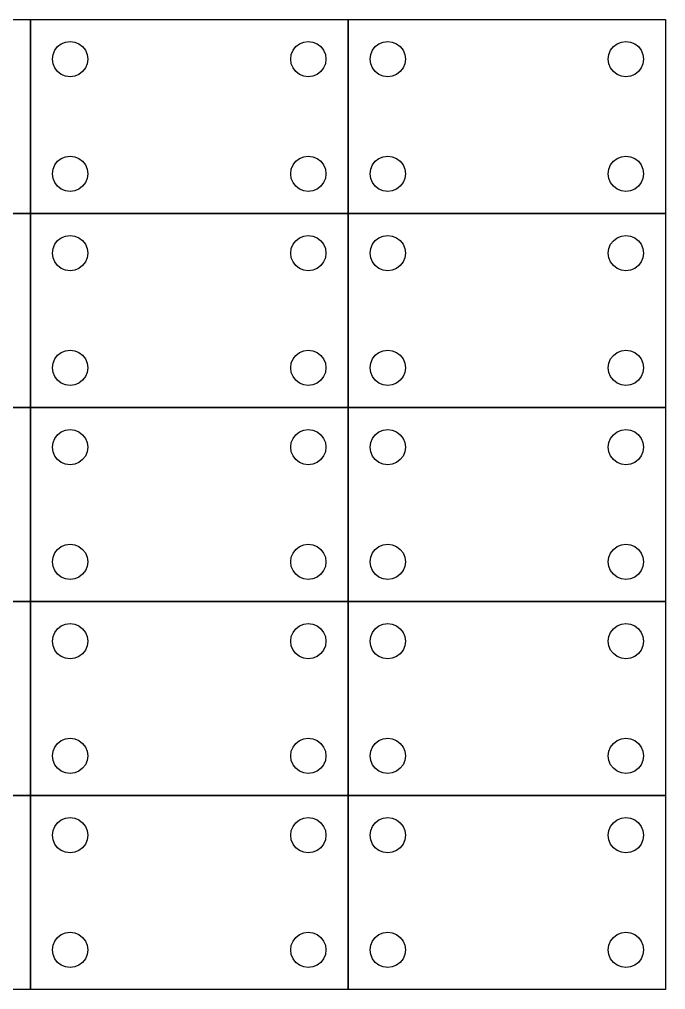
# Model space of a CAD drawing. Extents: x -3 to 554, y -5 to 449.
# Drawn here: x 277.5 to 554.4, y 33.4 to 449.1 of the extents above; entities that cross this region are included whole.
import ezdxf

# ---------------------------------------------------------------- set-up
doc = ezdxf.new("R2010")
doc.units = 0

msp = doc.modelspace()

# ---------------------------------------------------------------- linework, layer by layer
for p, q in [((146.179, 449.1136), (282.242, 449.1136)), ((282.242, 449.1136), (282.242, 365.964)), ((282.242, 365.964), (282.242, 449.1136)), ((282.242, 449.1136), (418.305, 449.1136)), ((418.305, 449.1136), (418.305, 365.964)), ((418.305, 365.964), (418.305, 449.1136)), ((418.305, 449.1136), (554.368, 449.1136)), ((554.368, 449.1136), (554.368, 365.964)), ((292.700517, 435.891724), (293.889823, 437.44849)), ((293.889823, 437.44849), (295.467871, 438.663583)), ((295.467871, 438.663583), (297.308373, 439.424663)), ((297.308373, 439.424663), (299.25095, 439.678356)), ((299.25095, 439.678356), (301.193527, 439.424663)), ((301.193527, 439.424663), (303.034029, 438.663583)), ((303.034029, 438.663583), (304.612077, 437.44849)), ((304.612077, 437.44849), (305.801383, 435.891724)), ((394.751621, 435.886525), (395.941202, 437.44058)), ((395.941202, 437.44058), (397.518425, 438.653329)), ((397.518425, 438.653329), (399.357308, 439.41287)), ((399.357308, 439.41287), (401.29795, 439.66605)), ((401.29795, 439.66605), (403.238592, 439.41287)), ((403.238592, 439.41287), (405.077475, 438.653329)), ((405.077475, 438.653329), (406.654698, 437.44058)), ((406.654698, 437.44058), (407.844279, 435.886525)), ((428.763517, 435.891724), (429.952823, 437.44849)), ((429.952823, 437.44849), (431.530871, 438.663583)), ((431.530871, 438.663583), (433.371373, 439.424663)), ((433.371373, 439.424663), (435.31395, 439.678356)), ((435.31395, 439.678356), (437.256527, 439.424663)), ((437.256527, 439.424663), (439.097029, 438.663583)), ((439.097029, 438.663583), (440.675077, 437.44849)), ((440.675077, 437.44849), (441.864383, 435.891724)), ((530.814621, 435.886525), (532.004202, 437.44058)), ((532.004202, 437.44058), (533.581425, 438.653329)), ((533.581425, 438.653329), (535.420308, 439.41287)), ((535.420308, 439.41287), (537.36095, 439.66605)), ((537.36095, 439.66605), (539.301592, 439.41287)), ((539.301592, 439.41287), (541.140475, 438.653329)), ((541.140475, 438.653329), (542.717698, 437.44058)), ((542.717698, 437.44058), (543.907279, 435.886525)), ((291.6919, 432.107), (291.950896, 434.081743)), ((291.950896, 434.081743), (292.700517, 435.891724)), ((305.801383, 435.891724), (306.551004, 434.081743)), ((306.551004, 434.081743), (306.81, 432.107)), ((393.7389, 432.107), (394.00056, 434.07929)), ((394.00056, 434.07929), (394.751621, 435.886525)), ((407.844279, 435.886525), (408.59534, 434.07929)), ((408.59534, 434.07929), (408.857, 432.107)), ((427.7549, 432.107), (428.013896, 434.081743)), ((428.013896, 434.081743), (428.763517, 435.891724)), ((441.864383, 435.891724), (442.614004, 434.081743)), ((442.614004, 434.081743), (442.873, 432.107)), ((529.8019, 432.107), (530.06356, 434.07929)), ((530.06356, 434.07929), (530.814621, 435.886525)), ((543.907279, 435.886525), (544.65834, 434.07929)), ((544.65834, 434.07929), (544.92, 432.107)), ((291.950896, 430.132257), (291.6919, 432.107)), ((292.700517, 428.322276), (291.950896, 430.132257)), ((293.889823, 426.76551), (292.700517, 428.322276)), ((305.801383, 428.322276), (304.612077, 426.76551)), ((306.551004, 430.132257), (305.801383, 428.322276)), ((306.81, 432.107), (306.551004, 430.132257)), ((306.81, 432.107), (306.81, 432.107)), ((394.00056, 430.13471), (393.7389, 432.107)), ((394.751621, 428.327475), (394.00056, 430.13471)), ((395.941202, 426.77342), (394.751621, 428.327475)), ((407.844279, 428.327475), (406.654698, 426.77342)), ((408.59534, 430.13471), (407.844279, 428.327475)), ((408.857, 432.107), (408.59534, 430.13471)), ((408.857, 432.107), (408.857, 432.107)), ((428.013896, 430.132257), (427.7549, 432.107)), ((428.763517, 428.322276), (428.013896, 430.132257)), ((429.952823, 426.76551), (428.763517, 428.322276)), ((441.864383, 428.322276), (440.675077, 426.76551)), ((442.614004, 430.132257), (441.864383, 428.322276)), ((442.873, 432.107), (442.614004, 430.132257)), ((442.873, 432.107), (442.873, 432.107)), ((530.06356, 430.13471), (529.8019, 432.107)), ((530.814621, 428.327475), (530.06356, 430.13471)), ((532.004202, 426.77342), (530.814621, 428.327475)), ((543.907279, 428.327475), (542.717698, 426.77342)), ((544.65834, 430.13471), (543.907279, 428.327475)), ((544.92, 432.107), (544.65834, 430.13471)), ((544.92, 432.107), (544.92, 432.107)), ((295.467871, 425.550417), (293.889823, 426.76551)), ((297.308373, 424.789337), (295.467871, 425.550417)), ((299.25095, 424.535644), (297.308373, 424.789337)), ((301.193527, 424.789337), (299.25095, 424.535644)), ((303.034029, 425.550417), (301.193527, 424.789337)), ((304.612077, 426.76551), (303.034029, 425.550417)), ((397.518425, 425.560671), (395.941202, 426.77342)), ((399.357308, 424.80113), (397.518425, 425.560671)), ((401.29795, 424.54795), (399.357308, 424.80113)), ((403.238592, 424.80113), (401.29795, 424.54795)), ((405.077475, 425.560671), (403.238592, 424.80113)), ((406.654698, 426.77342), (405.077475, 425.560671)), ((431.530871, 425.550417), (429.952823, 426.76551)), ((433.371373, 424.789337), (431.530871, 425.550417)), ((435.31395, 424.535644), (433.371373, 424.789337)), ((437.256527, 424.789337), (435.31395, 424.535644)), ((439.097029, 425.550417), (437.256527, 424.789337)), ((440.675077, 426.76551), (439.097029, 425.550417)), ((533.581425, 425.560671), (532.004202, 426.77342)), ((535.420308, 424.80113), (533.581425, 425.560671)), ((537.36095, 424.54795), (535.420308, 424.80113)), ((539.301592, 424.80113), (537.36095, 424.54795)), ((541.140475, 425.560671), (539.301592, 424.80113)), ((542.717698, 426.77342), (541.140475, 425.560671)), ((291.950896, 384.947743), (292.700517, 386.757724)), ((292.700517, 386.757724), (293.889823, 388.31449)), ((293.889823, 388.31449), (295.467871, 389.529583)), ((295.467871, 389.529583), (297.308373, 390.290663)), ((297.308373, 390.290663), (299.25095, 390.544356)), ((299.25095, 390.544356), (301.193527, 390.290663)), ((301.193527, 390.290663), (303.034029, 389.529583)), ((303.034029, 389.529583), (304.612077, 388.31449)), ((304.612077, 388.31449), (305.801383, 386.757724)), ((305.801383, 386.757724), (306.551004, 384.947743)), ((394.00056, 384.94529), (394.751621, 386.752525)), ((394.751621, 386.752525), (395.941202, 388.30658)), ((395.941202, 388.30658), (397.518425, 389.519329)), ((397.518425, 389.519329), (399.357308, 390.27887)), ((399.357308, 390.27887), (401.29795, 390.53205)), ((401.29795, 390.53205), (403.238592, 390.27887)), ((403.238592, 390.27887), (405.077475, 389.519329)), ((405.077475, 389.519329), (406.654698, 388.30658)), ((406.654698, 388.30658), (407.844279, 386.752525)), ((407.844279, 386.752525), (408.59534, 384.94529)), ((428.013896, 384.947743), (428.763517, 386.757724)), ((428.763517, 386.757724), (429.952823, 388.31449)), ((429.952823, 388.31449), (431.530871, 389.529583)), ((431.530871, 389.529583), (433.371373, 390.290663)), ((433.371373, 390.290663), (435.31395, 390.544356)), ((435.31395, 390.544356), (437.256527, 390.290663)), ((437.256527, 390.290663), (439.097029, 389.529583)), ((439.097029, 389.529583), (440.675077, 388.31449)), ((440.675077, 388.31449), (441.864383, 386.757724)), ((441.864383, 386.757724), (442.614004, 384.947743)), ((530.06356, 384.94529), (530.814621, 386.752525)), ((530.814621, 386.752525), (532.004202, 388.30658)), ((532.004202, 388.30658), (533.581425, 389.519329)), ((533.581425, 389.519329), (535.420308, 390.27887)), ((535.420308, 390.27887), (537.36095, 390.53205)), ((537.36095, 390.53205), (539.301592, 390.27887)), ((539.301592, 390.27887), (541.140475, 389.519329)), ((541.140475, 389.519329), (542.717698, 388.30658)), ((542.717698, 388.30658), (543.907279, 386.752525)), ((543.907279, 386.752525), (544.65834, 384.94529)), ((291.6919, 382.973), (291.950896, 384.947743)), ((291.950896, 380.998257), (291.6919, 382.973)), ((306.551004, 384.947743), (306.81, 382.973)), ((306.81, 382.973), (306.551004, 380.998257)), ((306.81, 382.973), (306.81, 382.973)), ((393.7389, 382.973), (394.00056, 384.94529)), ((394.00056, 381.00071), (393.7389, 382.973)), ((408.59534, 384.94529), (408.857, 382.973)), ((408.857, 382.973), (408.59534, 381.00071)), ((408.857, 382.973), (408.857, 382.973)), ((427.7549, 382.973), (428.013896, 384.947743)), ((428.013896, 380.998257), (427.7549, 382.973)), ((442.614004, 384.947743), (442.873, 382.973)), ((442.873, 382.973), (442.614004, 380.998257)), ((442.873, 382.973), (442.873, 382.973)), ((529.8019, 382.973), (530.06356, 384.94529)), ((530.06356, 381.00071), (529.8019, 382.973)), ((544.65834, 384.94529), (544.92, 382.973)), ((544.92, 382.973), (544.65834, 381.00071)), ((544.92, 382.973), (544.92, 382.973)), ((292.700517, 379.188276), (291.950896, 380.998257)), ((293.889823, 377.63151), (292.700517, 379.188276)), ((305.801383, 379.188276), (304.612077, 377.63151)), ((306.551004, 380.998257), (305.801383, 379.188276)), ((394.751621, 379.193475), (394.00056, 381.00071)), ((395.941202, 377.63942), (394.751621, 379.193475)), ((407.844279, 379.193475), (406.654698, 377.63942)), ((408.59534, 381.00071), (407.844279, 379.193475)), ((428.763517, 379.188276), (428.013896, 380.998257)), ((429.952823, 377.63151), (428.763517, 379.188276)), ((441.864383, 379.188276), (440.675077, 377.63151)), ((442.614004, 380.998257), (441.864383, 379.188276)), ((530.814621, 379.193475), (530.06356, 381.00071)), ((532.004202, 377.63942), (530.814621, 379.193475)), ((543.907279, 379.193475), (542.717698, 377.63942)), ((544.65834, 381.00071), (543.907279, 379.193475)), ((295.467871, 376.416417), (293.889823, 377.63151)), ((297.308373, 375.655337), (295.467871, 376.416417)), ((299.25095, 375.401644), (297.308373, 375.655337)), ((301.193527, 375.655337), (299.25095, 375.401644)), ((303.034029, 376.416417), (301.193527, 375.655337)), ((304.612077, 377.63151), (303.034029, 376.416417)), ((397.518425, 376.426671), (395.941202, 377.63942)), ((399.357308, 375.66713), (397.518425, 376.426671)), ((401.29795, 375.41395), (399.357308, 375.66713)), ((403.238592, 375.66713), (401.29795, 375.41395)), ((405.077475, 376.426671), (403.238592, 375.66713)), ((406.654698, 377.63942), (405.077475, 376.426671)), ((431.530871, 376.416417), (429.952823, 377.63151)), ((433.371373, 375.655337), (431.530871, 376.416417)), ((435.31395, 375.401644), (433.371373, 375.655337)), ((437.256527, 375.655337), (435.31395, 375.401644)), ((439.097029, 376.416417), (437.256527, 375.655337)), ((440.675077, 377.63151), (439.097029, 376.416417)), ((533.581425, 376.426671), (532.004202, 377.63942)), ((535.420308, 375.66713), (533.581425, 376.426671)), ((537.36095, 375.41395), (535.420308, 375.66713)), ((539.301592, 375.66713), (537.36095, 375.41395)), ((541.140475, 376.426671), (539.301592, 375.66713)), ((542.717698, 377.63942), (541.140475, 376.426671)), ((146.179, 365.9646), (282.242, 365.9646)), ((282.242, 365.964), (146.179, 365.964)), ((282.242, 365.9646), (282.242, 282.815)), ((282.242, 282.815), (282.242, 365.9646)), ((282.242, 365.9646), (418.305, 365.9646)), ((418.305, 365.964), (282.242, 365.964)), ((418.305, 365.9646), (418.305, 282.815)), ((418.305, 282.815), (418.305, 365.9646)), ((418.305, 365.9646), (554.368, 365.9646)), ((554.368, 365.964), (418.305, 365.964)), ((554.368, 365.9646), (554.368, 282.815)), ((292.700517, 352.741724), (293.889823, 354.29849)), ((293.889823, 354.29849), (295.467871, 355.513583)), ((295.467871, 355.513583), (297.308373, 356.274663)), ((297.308373, 356.274663), (299.25095, 356.528356)), ((299.25095, 356.528356), (301.193527, 356.274663)), ((301.193527, 356.274663), (303.034029, 355.513583)), ((303.034029, 355.513583), (304.612077, 354.29849)), ((304.612077, 354.29849), (305.801383, 352.741724)), ((394.751621, 352.736525), (395.941202, 354.29058)), ((395.941202, 354.29058), (397.518425, 355.503329)), ((397.518425, 355.503329), (399.357308, 356.26287)), ((399.357308, 356.26287), (401.29795, 356.51605)), ((401.29795, 356.51605), (403.238592, 356.26287)), ((403.238592, 356.26287), (405.077475, 355.503329)), ((405.077475, 355.503329), (406.654698, 354.29058)), ((406.654698, 354.29058), (407.844279, 352.736525)), ((428.763517, 352.741724), (429.952823, 354.29849)), ((429.952823, 354.29849), (431.530871, 355.513583)), ((431.530871, 355.513583), (433.371373, 356.274663)), ((433.371373, 356.274663), (435.31395, 356.528356)), ((435.31395, 356.528356), (437.256527, 356.274663)), ((437.256527, 356.274663), (439.097029, 355.513583)), ((439.097029, 355.513583), (440.675077, 354.29849)), ((440.675077, 354.29849), (441.864383, 352.741724)), ((530.814621, 352.736525), (532.004202, 354.29058)), ((532.004202, 354.29058), (533.581425, 355.503329)), ((533.581425, 355.503329), (535.420308, 356.26287)), ((535.420308, 356.26287), (537.36095, 356.51605)), ((537.36095, 356.51605), (539.301592, 356.26287)), ((539.301592, 356.26287), (541.140475, 355.503329)), ((541.140475, 355.503329), (542.717698, 354.29058)), ((542.717698, 354.29058), (543.907279, 352.736525)), ((291.6919, 348.957), (291.950896, 350.931743)), ((291.950896, 350.931743), (292.700517, 352.741724)), ((305.801383, 352.741724), (306.551004, 350.931743)), ((306.551004, 350.931743), (306.81, 348.957)), ((393.7389, 348.957), (394.00056, 350.92929)), ((394.00056, 350.92929), (394.751621, 352.736525)), ((407.844279, 352.736525), (408.59534, 350.92929)), ((408.59534, 350.92929), (408.857, 348.957)), ((427.7549, 348.957), (428.013896, 350.931743)), ((428.013896, 350.931743), (428.763517, 352.741724)), ((441.864383, 352.741724), (442.614004, 350.931743)), ((442.614004, 350.931743), (442.873, 348.957)), ((529.8019, 348.957), (530.06356, 350.92929)), ((530.06356, 350.92929), (530.814621, 352.736525)), ((543.907279, 352.736525), (544.65834, 350.92929)), ((544.65834, 350.92929), (544.92, 348.957)), ((291.950896, 346.982257), (291.6919, 348.957)), ((292.700517, 345.172276), (291.950896, 346.982257)), ((293.889823, 343.61551), (292.700517, 345.172276)), ((305.801383, 345.172276), (304.612077, 343.61551)), ((306.551004, 346.982257), (305.801383, 345.172276)), ((306.81, 348.957), (306.551004, 346.982257)), ((306.81, 348.957), (306.81, 348.957)), ((394.00056, 346.98471), (393.7389, 348.957)), ((394.751621, 345.177475), (394.00056, 346.98471)), ((395.941202, 343.62342), (394.751621, 345.177475)), ((407.844279, 345.177475), (406.654698, 343.62342)), ((408.59534, 346.98471), (407.844279, 345.177475)), ((408.857, 348.957), (408.59534, 346.98471)), ((408.857, 348.957), (408.857, 348.957)), ((428.013896, 346.982257), (427.7549, 348.957)), ((428.763517, 345.172276), (428.013896, 346.982257)), ((429.952823, 343.61551), (428.763517, 345.172276)), ((441.864383, 345.172276), (440.675077, 343.61551)), ((442.614004, 346.982257), (441.864383, 345.172276)), ((442.873, 348.957), (442.614004, 346.982257)), ((442.873, 348.957), (442.873, 348.957)), ((530.06356, 346.98471), (529.8019, 348.957)), ((530.814621, 345.177475), (530.06356, 346.98471)), ((532.004202, 343.62342), (530.814621, 345.177475)), ((543.907279, 345.177475), (542.717698, 343.62342)), ((544.65834, 346.98471), (543.907279, 345.177475)), ((544.92, 348.957), (544.65834, 346.98471)), ((544.92, 348.957), (544.92, 348.957)), ((295.467871, 342.400417), (293.889823, 343.61551)), ((297.308373, 341.639337), (295.467871, 342.400417)), ((299.25095, 341.385644), (297.308373, 341.639337)), ((301.193527, 341.639337), (299.25095, 341.385644)), ((303.034029, 342.400417), (301.193527, 341.639337)), ((304.612077, 343.61551), (303.034029, 342.400417)), ((397.518425, 342.410671), (395.941202, 343.62342)), ((399.357308, 341.65113), (397.518425, 342.410671)), ((401.29795, 341.39795), (399.357308, 341.65113)), ((403.238592, 341.65113), (401.29795, 341.39795)), ((405.077475, 342.410671), (403.238592, 341.65113)), ((406.654698, 343.62342), (405.077475, 342.410671)), ((431.530871, 342.400417), (429.952823, 343.61551)), ((433.371373, 341.639337), (431.530871, 342.400417)), ((435.31395, 341.385644), (433.371373, 341.639337)), ((437.256527, 341.639337), (435.31395, 341.385644)), ((439.097029, 342.400417), (437.256527, 341.639337)), ((440.675077, 343.61551), (439.097029, 342.400417)), ((533.581425, 342.410671), (532.004202, 343.62342)), ((535.420308, 341.65113), (533.581425, 342.410671)), ((537.36095, 341.39795), (535.420308, 341.65113)), ((539.301592, 341.65113), (537.36095, 341.39795)), ((541.140475, 342.410671), (539.301592, 341.65113)), ((542.717698, 343.62342), (541.140475, 342.410671)), ((291.950896, 301.797743), (292.700517, 303.607724)), ((292.700517, 303.607724), (293.889823, 305.16449)), ((293.889823, 305.16449), (295.467871, 306.379583)), ((295.467871, 306.379583), (297.308373, 307.140663)), ((297.308373, 307.140663), (299.25095, 307.394356)), ((299.25095, 307.394356), (301.193527, 307.140663)), ((301.193527, 307.140663), (303.034029, 306.379583)), ((303.034029, 306.379583), (304.612077, 305.16449)), ((304.612077, 305.16449), (305.801383, 303.607724)), ((305.801383, 303.607724), (306.551004, 301.797743)), ((394.00056, 301.79529), (394.751621, 303.602525)), ((394.751621, 303.602525), (395.941202, 305.15658)), ((395.941202, 305.15658), (397.518425, 306.369329)), ((397.518425, 306.369329), (399.357308, 307.12887)), ((399.357308, 307.12887), (401.29795, 307.38205)), ((401.29795, 307.38205), (403.238592, 307.12887)), ((403.238592, 307.12887), (405.077475, 306.369329)), ((405.077475, 306.369329), (406.654698, 305.15658)), ((406.654698, 305.15658), (407.844279, 303.602525)), ((407.844279, 303.602525), (408.59534, 301.79529)), ((428.013896, 301.797743), (428.763517, 303.607724)), ((428.763517, 303.607724), (429.952823, 305.16449)), ((429.952823, 305.16449), (431.530871, 306.379583)), ((431.530871, 306.379583), (433.371373, 307.140663)), ((433.371373, 307.140663), (435.31395, 307.394356)), ((435.31395, 307.394356), (437.256527, 307.140663)), ((437.256527, 307.140663), (439.097029, 306.379583)), ((439.097029, 306.379583), (440.675077, 305.16449)), ((440.675077, 305.16449), (441.864383, 303.607724)), ((441.864383, 303.607724), (442.614004, 301.797743)), ((530.06356, 301.79529), (530.814621, 303.602525)), ((530.814621, 303.602525), (532.004202, 305.15658)), ((532.004202, 305.15658), (533.581425, 306.369329)), ((533.581425, 306.369329), (535.420308, 307.12887)), ((535.420308, 307.12887), (537.36095, 307.38205)), ((537.36095, 307.38205), (539.301592, 307.12887)), ((539.301592, 307.12887), (541.140475, 306.369329)), ((541.140475, 306.369329), (542.717698, 305.15658)), ((542.717698, 305.15658), (543.907279, 303.602525)), ((543.907279, 303.602525), (544.65834, 301.79529)), ((291.6919, 299.823), (291.950896, 301.797743)), ((291.950896, 297.848257), (291.6919, 299.823)), ((306.551004, 301.797743), (306.81, 299.823)), ((306.81, 299.823), (306.551004, 297.848257)), ((306.81, 299.823), (306.81, 299.823)), ((393.7389, 299.823), (394.00056, 301.79529)), ((394.00056, 297.85071), (393.7389, 299.823)), ((408.59534, 301.79529), (408.857, 299.823)), ((408.857, 299.823), (408.59534, 297.85071)), ((408.857, 299.823), (408.857, 299.823)), ((427.7549, 299.823), (428.013896, 301.797743)), ((428.013896, 297.848257), (427.7549, 299.823)), ((442.614004, 301.797743), (442.873, 299.823)), ((442.873, 299.823), (442.614004, 297.848257)), ((442.873, 299.823), (442.873, 299.823)), ((529.8019, 299.823), (530.06356, 301.79529)), ((530.06356, 297.85071), (529.8019, 299.823)), ((544.65834, 301.79529), (544.92, 299.823)), ((544.92, 299.823), (544.65834, 297.85071)), ((544.92, 299.823), (544.92, 299.823)), ((292.700517, 296.038276), (291.950896, 297.848257)), ((293.889823, 294.48151), (292.700517, 296.038276)), ((305.801383, 296.038276), (304.612077, 294.48151)), ((306.551004, 297.848257), (305.801383, 296.038276)), ((394.751621, 296.043475), (394.00056, 297.85071)), ((395.941202, 294.48942), (394.751621, 296.043475)), ((407.844279, 296.043475), (406.654698, 294.48942)), ((408.59534, 297.85071), (407.844279, 296.043475)), ((428.763517, 296.038276), (428.013896, 297.848257)), ((429.952823, 294.48151), (428.763517, 296.038276)), ((441.864383, 296.038276), (440.675077, 294.48151)), ((442.614004, 297.848257), (441.864383, 296.038276)), ((530.814621, 296.043475), (530.06356, 297.85071)), ((532.004202, 294.48942), (530.814621, 296.043475)), ((543.907279, 296.043475), (542.717698, 294.48942)), ((544.65834, 297.85071), (543.907279, 296.043475)), ((295.467871, 293.266417), (293.889823, 294.48151)), ((297.308373, 292.505337), (295.467871, 293.266417)), ((299.25095, 292.251644), (297.308373, 292.505337)), ((301.193527, 292.505337), (299.25095, 292.251644)), ((303.034029, 293.266417), (301.193527, 292.505337)), ((304.612077, 294.48151), (303.034029, 293.266417)), ((397.518425, 293.276671), (395.941202, 294.48942)), ((399.357308, 292.51713), (397.518425, 293.276671)), ((401.29795, 292.26395), (399.357308, 292.51713)), ((403.238592, 292.51713), (401.29795, 292.26395)), ((405.077475, 293.276671), (403.238592, 292.51713)), ((406.654698, 294.48942), (405.077475, 293.276671)), ((431.530871, 293.266417), (429.952823, 294.48151)), ((433.371373, 292.505337), (431.530871, 293.266417)), ((435.31395, 292.251644), (433.371373, 292.505337)), ((437.256527, 292.505337), (435.31395, 292.251644)), ((439.097029, 293.266417), (437.256527, 292.505337)), ((440.675077, 294.48151), (439.097029, 293.266417)), ((533.581425, 293.276671), (532.004202, 294.48942)), ((535.420308, 292.51713), (533.581425, 293.276671)), ((537.36095, 292.26395), (535.420308, 292.51713)), ((539.301592, 292.51713), (537.36095, 292.26395)), ((541.140475, 293.276671), (539.301592, 292.51713)), ((542.717698, 294.48942), (541.140475, 293.276671)), ((282.242, 282.815), (146.179, 282.815)), ((146.179, 282.8146), (282.242, 282.8146)), ((418.305, 282.815), (282.242, 282.815)), ((282.242, 282.8146), (282.242, 199.665)), ((282.242, 199.665), (282.242, 282.8146)), ((282.242, 282.8146), (418.305, 282.8146)), ((554.368, 282.815), (418.305, 282.815)), ((418.305, 282.8146), (418.305, 199.665)), ((418.305, 199.665), (418.305, 282.8146)), ((418.305, 282.8146), (554.368, 282.8146)), ((554.368, 282.8146), (554.368, 199.665)), ((292.700517, 269.591724), (293.889823, 271.14849)), ((293.889823, 271.14849), (295.467871, 272.363583)), ((295.467871, 272.363583), (297.308373, 273.124663)), ((297.308373, 273.124663), (299.25095, 273.378356)), ((299.25095, 273.378356), (301.193527, 273.124663)), ((301.193527, 273.124663), (303.034029, 272.363583)), ((303.034029, 272.363583), (304.612077, 271.14849)), ((304.612077, 271.14849), (305.801383, 269.591724)), ((394.751621, 269.586525), (395.941202, 271.14058)), ((395.941202, 271.14058), (397.518425, 272.353329)), ((397.518425, 272.353329), (399.357308, 273.11287)), ((399.357308, 273.11287), (401.29795, 273.36605)), ((401.29795, 273.36605), (403.238592, 273.11287)), ((403.238592, 273.11287), (405.077475, 272.353329)), ((405.077475, 272.353329), (406.654698, 271.14058)), ((406.654698, 271.14058), (407.844279, 269.586525)), ((428.763517, 269.591724), (429.952823, 271.14849)), ((429.952823, 271.14849), (431.530871, 272.363583)), ((431.530871, 272.363583), (433.371373, 273.124663)), ((433.371373, 273.124663), (435.31395, 273.378356)), ((435.31395, 273.378356), (437.256527, 273.124663)), ((437.256527, 273.124663), (439.097029, 272.363583)), ((439.097029, 272.363583), (440.675077, 271.14849)), ((440.675077, 271.14849), (441.864383, 269.591724)), ((530.814621, 269.586525), (532.004202, 271.14058)), ((532.004202, 271.14058), (533.581425, 272.353329)), ((533.581425, 272.353329), (535.420308, 273.11287)), ((535.420308, 273.11287), (537.36095, 273.36605)), ((537.36095, 273.36605), (539.301592, 273.11287)), ((539.301592, 273.11287), (541.140475, 272.353329)), ((541.140475, 272.353329), (542.717698, 271.14058)), ((542.717698, 271.14058), (543.907279, 269.586525)), ((291.6919, 265.807), (291.950896, 267.781743)), ((291.950896, 267.781743), (292.700517, 269.591724)), ((305.801383, 269.591724), (306.551004, 267.781743)), ((306.551004, 267.781743), (306.81, 265.807)), ((393.7389, 265.807), (394.00056, 267.77929)), ((394.00056, 267.77929), (394.751621, 269.586525)), ((407.844279, 269.586525), (408.59534, 267.77929)), ((408.59534, 267.77929), (408.857, 265.807)), ((427.7549, 265.807), (428.013896, 267.781743)), ((428.013896, 267.781743), (428.763517, 269.591724)), ((441.864383, 269.591724), (442.614004, 267.781743)), ((442.614004, 267.781743), (442.873, 265.807)), ((529.8019, 265.807), (530.06356, 267.77929)), ((530.06356, 267.77929), (530.814621, 269.586525)), ((543.907279, 269.586525), (544.65834, 267.77929)), ((544.65834, 267.77929), (544.92, 265.807)), ((291.950896, 263.832257), (291.6919, 265.807)), ((292.700517, 262.022276), (291.950896, 263.832257)), ((293.889823, 260.46551), (292.700517, 262.022276)), ((305.801383, 262.022276), (304.612077, 260.46551)), ((306.551004, 263.832257), (305.801383, 262.022276)), ((306.81, 265.807), (306.551004, 263.832257)), ((306.81, 265.807), (306.81, 265.807)), ((394.00056, 263.83471), (393.7389, 265.807)), ((394.751621, 262.027475), (394.00056, 263.83471)), ((395.941202, 260.47342), (394.751621, 262.027475)), ((407.844279, 262.027475), (406.654698, 260.47342)), ((408.59534, 263.83471), (407.844279, 262.027475)), ((408.857, 265.807), (408.59534, 263.83471)), ((408.857, 265.807), (408.857, 265.807)), ((428.013896, 263.832257), (427.7549, 265.807)), ((428.763517, 262.022276), (428.013896, 263.832257)), ((429.952823, 260.46551), (428.763517, 262.022276)), ((441.864383, 262.022276), (440.675077, 260.46551)), ((442.614004, 263.832257), (441.864383, 262.022276)), ((442.873, 265.807), (442.614004, 263.832257)), ((442.873, 265.807), (442.873, 265.807)), ((530.06356, 263.83471), (529.8019, 265.807)), ((530.814621, 262.027475), (530.06356, 263.83471)), ((532.004202, 260.47342), (530.814621, 262.027475)), ((543.907279, 262.027475), (542.717698, 260.47342)), ((544.65834, 263.83471), (543.907279, 262.027475)), ((544.92, 265.807), (544.65834, 263.83471)), ((544.92, 265.807), (544.92, 265.807)), ((295.467871, 259.250417), (293.889823, 260.46551)), ((297.308373, 258.489337), (295.467871, 259.250417)), ((299.25095, 258.235644), (297.308373, 258.489337)), ((301.193527, 258.489337), (299.25095, 258.235644)), ((303.034029, 259.250417), (301.193527, 258.489337)), ((304.612077, 260.46551), (303.034029, 259.250417)), ((397.518425, 259.260671), (395.941202, 260.47342)), ((399.357308, 258.50113), (397.518425, 259.260671)), ((401.29795, 258.24795), (399.357308, 258.50113)), ((403.238592, 258.50113), (401.29795, 258.24795)), ((405.077475, 259.260671), (403.238592, 258.50113)), ((406.654698, 260.47342), (405.077475, 259.260671)), ((431.530871, 259.250417), (429.952823, 260.46551)), ((433.371373, 258.489337), (431.530871, 259.250417)), ((435.31395, 258.235644), (433.371373, 258.489337)), ((437.256527, 258.489337), (435.31395, 258.235644)), ((439.097029, 259.250417), (437.256527, 258.489337)), ((440.675077, 260.46551), (439.097029, 259.250417)), ((533.581425, 259.260671), (532.004202, 260.47342)), ((535.420308, 258.50113), (533.581425, 259.260671)), ((537.36095, 258.24795), (535.420308, 258.50113)), ((539.301592, 258.50113), (537.36095, 258.24795)), ((541.140475, 259.260671), (539.301592, 258.50113)), ((542.717698, 260.47342), (541.140475, 259.260671)), ((291.950896, 218.648743), (292.700517, 220.458724)), ((292.700517, 220.458724), (293.889823, 222.01549)), ((293.889823, 222.01549), (295.467871, 223.230583)), ((295.467871, 223.230583), (297.308373, 223.991663)), ((297.308373, 223.991663), (299.25095, 224.245356)), ((299.25095, 224.245356), (301.193527, 223.991663)), ((301.193527, 223.991663), (303.034029, 223.230583)), ((303.034029, 223.230583), (304.612077, 222.01549)), ((304.612077, 222.01549), (305.801383, 220.458724)), ((305.801383, 220.458724), (306.551004, 218.648743)), ((394.00056, 218.64629), (394.751621, 220.453525)), ((394.751621, 220.453525), (395.941202, 222.00758)), ((395.941202, 222.00758), (397.518425, 223.220329)), ((397.518425, 223.220329), (399.357308, 223.97987)), ((399.357308, 223.97987), (401.29795, 224.23305)), ((401.29795, 224.23305), (403.238592, 223.97987)), ((403.238592, 223.97987), (405.077475, 223.220329)), ((405.077475, 223.220329), (406.654698, 222.00758)), ((406.654698, 222.00758), (407.844279, 220.453525)), ((407.844279, 220.453525), (408.59534, 218.64629)), ((428.013896, 218.648743), (428.763517, 220.458724)), ((428.763517, 220.458724), (429.952823, 222.01549)), ((429.952823, 222.01549), (431.530871, 223.230583)), ((431.530871, 223.230583), (433.371373, 223.991663)), ((433.371373, 223.991663), (435.31395, 224.245356)), ((435.31395, 224.245356), (437.256527, 223.991663)), ((437.256527, 223.991663), (439.097029, 223.230583)), ((439.097029, 223.230583), (440.675077, 222.01549)), ((440.675077, 222.01549), (441.864383, 220.458724)), ((441.864383, 220.458724), (442.614004, 218.648743)), ((530.06356, 218.64629), (530.814621, 220.453525)), ((530.814621, 220.453525), (532.004202, 222.00758)), ((532.004202, 222.00758), (533.581425, 223.220329)), ((533.581425, 223.220329), (535.420308, 223.97987)), ((535.420308, 223.97987), (537.36095, 224.23305)), ((537.36095, 224.23305), (539.301592, 223.97987)), ((539.301592, 223.97987), (541.140475, 223.220329)), ((541.140475, 223.220329), (542.717698, 222.00758)), ((542.717698, 222.00758), (543.907279, 220.453525)), ((543.907279, 220.453525), (544.65834, 218.64629)), ((291.6919, 216.674), (291.950896, 218.648743)), ((291.950896, 214.699257), (291.6919, 216.674)), ((306.551004, 218.648743), (306.81, 216.674)), ((306.81, 216.674), (306.551004, 214.699257)), ((306.81, 216.674), (306.81, 216.674)), ((393.7389, 216.674), (394.00056, 218.64629)), ((394.00056, 214.70171), (393.7389, 216.674)), ((408.59534, 218.64629), (408.857, 216.674)), ((408.857, 216.674), (408.59534, 214.70171)), ((408.857, 216.674), (408.857, 216.674)), ((427.7549, 216.674), (428.013896, 218.648743)), ((428.013896, 214.699257), (427.7549, 216.674)), ((442.614004, 218.648743), (442.873, 216.674)), ((442.873, 216.674), (442.614004, 214.699257)), ((442.873, 216.674), (442.873, 216.674)), ((529.8019, 216.674), (530.06356, 218.64629)), ((530.06356, 214.70171), (529.8019, 216.674)), ((544.65834, 218.64629), (544.92, 216.674)), ((544.92, 216.674), (544.65834, 214.70171)), ((544.92, 216.674), (544.92, 216.674)), ((292.700517, 212.889276), (291.950896, 214.699257)), ((293.889823, 211.33251), (292.700517, 212.889276)), ((305.801383, 212.889276), (304.612077, 211.33251)), ((306.551004, 214.699257), (305.801383, 212.889276)), ((394.751621, 212.894475), (394.00056, 214.70171)), ((395.941202, 211.34042), (394.751621, 212.894475)), ((407.844279, 212.894475), (406.654698, 211.34042)), ((408.59534, 214.70171), (407.844279, 212.894475)), ((428.763517, 212.889276), (428.013896, 214.699257)), ((429.952823, 211.33251), (428.763517, 212.889276)), ((441.864383, 212.889276), (440.675077, 211.33251)), ((442.614004, 214.699257), (441.864383, 212.889276)), ((530.814621, 212.894475), (530.06356, 214.70171)), ((532.004202, 211.34042), (530.814621, 212.894475)), ((543.907279, 212.894475), (542.717698, 211.34042)), ((544.65834, 214.70171), (543.907279, 212.894475)), ((295.467871, 210.117417), (293.889823, 211.33251)), ((297.308373, 209.356337), (295.467871, 210.117417)), ((299.25095, 209.102644), (297.308373, 209.356337)), ((301.193527, 209.356337), (299.25095, 209.102644)), ((303.034029, 210.117417), (301.193527, 209.356337)), ((304.612077, 211.33251), (303.034029, 210.117417)), ((397.518425, 210.127671), (395.941202, 211.34042)), ((399.357308, 209.36813), (397.518425, 210.127671)), ((401.29795, 209.11495), (399.357308, 209.36813)), ((403.238592, 209.36813), (401.29795, 209.11495)), ((405.077475, 210.127671), (403.238592, 209.36813)), ((406.654698, 211.34042), (405.077475, 210.127671)), ((431.530871, 210.117417), (429.952823, 211.33251)), ((433.371373, 209.356337), (431.530871, 210.117417)), ((435.31395, 209.102644), (433.371373, 209.356337)), ((437.256527, 209.356337), (435.31395, 209.102644)), ((439.097029, 210.117417), (437.256527, 209.356337)), ((440.675077, 211.33251), (439.097029, 210.117417)), ((533.581425, 210.127671), (532.004202, 211.34042)), ((535.420308, 209.36813), (533.581425, 210.127671)), ((537.36095, 209.11495), (535.420308, 209.36813)), ((539.301592, 209.36813), (537.36095, 209.11495)), ((541.140475, 210.127671), (539.301592, 209.36813)), ((542.717698, 211.34042), (541.140475, 210.127671)), ((146.179, 199.6656), (282.242, 199.6656)), ((282.242, 199.665), (146.179, 199.665)), ((282.242, 199.6656), (282.242, 116.516)), ((282.242, 116.516), (282.242, 199.6656)), ((282.242, 199.6656), (418.305, 199.6656)), ((418.305, 199.665), (282.242, 199.665)), ((418.305, 199.6656), (418.305, 116.516)), ((418.305, 116.516), (418.305, 199.6656)), ((418.305, 199.6656), (554.368, 199.6656)), ((554.368, 199.665), (418.305, 199.665)), ((554.368, 199.6656), (554.368, 116.516)), ((292.700517, 186.442724), (293.889823, 187.99949)), ((293.889823, 187.99949), (295.467871, 189.214583)), ((295.467871, 189.214583), (297.308373, 189.975663)), ((297.308373, 189.975663), (299.25095, 190.229356)), ((299.25095, 190.229356), (301.193527, 189.975663)), ((301.193527, 189.975663), (303.034029, 189.214583)), ((303.034029, 189.214583), (304.612077, 187.99949)), ((304.612077, 187.99949), (305.801383, 186.442724)), ((394.751621, 186.437525), (395.941202, 187.99158)), ((395.941202, 187.99158), (397.518425, 189.204329)), ((397.518425, 189.204329), (399.357308, 189.96387)), ((399.357308, 189.96387), (401.29795, 190.21705)), ((401.29795, 190.21705), (403.238592, 189.96387)), ((403.238592, 189.96387), (405.077475, 189.204329)), ((405.077475, 189.204329), (406.654698, 187.99158)), ((406.654698, 187.99158), (407.844279, 186.437525)), ((428.763517, 186.442724), (429.952823, 187.99949)), ((429.952823, 187.99949), (431.530871, 189.214583)), ((431.530871, 189.214583), (433.371373, 189.975663)), ((433.371373, 189.975663), (435.31395, 190.229356)), ((435.31395, 190.229356), (437.256527, 189.975663)), ((437.256527, 189.975663), (439.097029, 189.214583)), ((439.097029, 189.214583), (440.675077, 187.99949)), ((440.675077, 187.99949), (441.864383, 186.442724)), ((530.814621, 186.437525), (532.004202, 187.99158)), ((532.004202, 187.99158), (533.581425, 189.204329)), ((533.581425, 189.204329), (535.420308, 189.96387)), ((535.420308, 189.96387), (537.36095, 190.21705)), ((537.36095, 190.21705), (539.301592, 189.96387)), ((539.301592, 189.96387), (541.140475, 189.204329)), ((541.140475, 189.204329), (542.717698, 187.99158)), ((542.717698, 187.99158), (543.907279, 186.437525)), ((291.6919, 182.658), (291.950896, 184.632743)), ((291.950896, 184.632743), (292.700517, 186.442724)), ((305.801383, 186.442724), (306.551004, 184.632743)), ((306.551004, 184.632743), (306.81, 182.658)), ((393.7389, 182.658), (394.00056, 184.63029)), ((394.00056, 184.63029), (394.751621, 186.437525)), ((407.844279, 186.437525), (408.59534, 184.63029)), ((408.59534, 184.63029), (408.857, 182.658)), ((427.7549, 182.658), (428.013896, 184.632743)), ((428.013896, 184.632743), (428.763517, 186.442724)), ((441.864383, 186.442724), (442.614004, 184.632743)), ((442.614004, 184.632743), (442.873, 182.658)), ((529.8019, 182.658), (530.06356, 184.63029)), ((530.06356, 184.63029), (530.814621, 186.437525)), ((543.907279, 186.437525), (544.65834, 184.63029)), ((544.65834, 184.63029), (544.92, 182.658)), ((291.950896, 180.683257), (291.6919, 182.658)), ((292.700517, 178.873276), (291.950896, 180.683257)), ((293.889823, 177.31651), (292.700517, 178.873276)), ((305.801383, 178.873276), (304.612077, 177.31651)), ((306.551004, 180.683257), (305.801383, 178.873276)), ((306.81, 182.658), (306.551004, 180.683257)), ((306.81, 182.658), (306.81, 182.658)), ((394.00056, 180.68571), (393.7389, 182.658)), ((394.751621, 178.878475), (394.00056, 180.68571)), ((395.941202, 177.32442), (394.751621, 178.878475)), ((407.844279, 178.878475), (406.654698, 177.32442)), ((408.59534, 180.68571), (407.844279, 178.878475)), ((408.857, 182.658), (408.59534, 180.68571)), ((408.857, 182.658), (408.857, 182.658)), ((428.013896, 180.683257), (427.7549, 182.658)), ((428.763517, 178.873276), (428.013896, 180.683257)), ((429.952823, 177.31651), (428.763517, 178.873276)), ((441.864383, 178.873276), (440.675077, 177.31651)), ((442.614004, 180.683257), (441.864383, 178.873276)), ((442.873, 182.658), (442.614004, 180.683257)), ((442.873, 182.658), (442.873, 182.658)), ((530.06356, 180.68571), (529.8019, 182.658)), ((530.814621, 178.878475), (530.06356, 180.68571)), ((532.004202, 177.32442), (530.814621, 178.878475)), ((543.907279, 178.878475), (542.717698, 177.32442)), ((544.65834, 180.68571), (543.907279, 178.878475)), ((544.92, 182.658), (544.65834, 180.68571)), ((544.92, 182.658), (544.92, 182.658)), ((295.467871, 176.101417), (293.889823, 177.31651)), ((297.308373, 175.340337), (295.467871, 176.101417)), ((299.25095, 175.086644), (297.308373, 175.340337)), ((301.193527, 175.340337), (299.25095, 175.086644)), ((303.034029, 176.101417), (301.193527, 175.340337)), ((304.612077, 177.31651), (303.034029, 176.101417)), ((397.518425, 176.111671), (395.941202, 177.32442)), ((399.357308, 175.35213), (397.518425, 176.111671)), ((401.29795, 175.09895), (399.357308, 175.35213)), ((403.238592, 175.35213), (401.29795, 175.09895)), ((405.077475, 176.111671), (403.238592, 175.35213)), ((406.654698, 177.32442), (405.077475, 176.111671)), ((431.530871, 176.101417), (429.952823, 177.31651)), ((433.371373, 175.340337), (431.530871, 176.101417)), ((435.31395, 175.086644), (433.371373, 175.340337)), ((437.256527, 175.340337), (435.31395, 175.086644)), ((439.097029, 176.101417), (437.256527, 175.340337)), ((440.675077, 177.31651), (439.097029, 176.101417)), ((533.581425, 176.111671), (532.004202, 177.32442)), ((535.420308, 175.35213), (533.581425, 176.111671)), ((537.36095, 175.09895), (535.420308, 175.35213)), ((539.301592, 175.35213), (537.36095, 175.09895)), ((541.140475, 176.111671), (539.301592, 175.35213)), ((542.717698, 177.32442), (541.140475, 176.111671)), ((291.950896, 135.498743), (292.700517, 137.308724)), ((292.700517, 137.308724), (293.889823, 138.86549)), ((293.889823, 138.86549), (295.467871, 140.080583)), ((295.467871, 140.080583), (297.308373, 140.841663)), ((297.308373, 140.841663), (299.25095, 141.095356)), ((299.25095, 141.095356), (301.193527, 140.841663)), ((301.193527, 140.841663), (303.034029, 140.080583)), ((303.034029, 140.080583), (304.612077, 138.86549)), ((304.612077, 138.86549), (305.801383, 137.308724)), ((305.801383, 137.308724), (306.551004, 135.498743)), ((394.00056, 135.49629), (394.751621, 137.303525)), ((394.751621, 137.303525), (395.941202, 138.85758)), ((395.941202, 138.85758), (397.518425, 140.070329)), ((397.518425, 140.070329), (399.357308, 140.82987)), ((399.357308, 140.82987), (401.29795, 141.08305)), ((401.29795, 141.08305), (403.238592, 140.82987)), ((403.238592, 140.82987), (405.077475, 140.070329)), ((405.077475, 140.070329), (406.654698, 138.85758)), ((406.654698, 138.85758), (407.844279, 137.303525)), ((407.844279, 137.303525), (408.59534, 135.49629)), ((428.013896, 135.498743), (428.763517, 137.308724)), ((428.763517, 137.308724), (429.952823, 138.86549)), ((429.952823, 138.86549), (431.530871, 140.080583)), ((431.530871, 140.080583), (433.371373, 140.841663)), ((433.371373, 140.841663), (435.31395, 141.095356)), ((435.31395, 141.095356), (437.256527, 140.841663)), ((437.256527, 140.841663), (439.097029, 140.080583)), ((439.097029, 140.080583), (440.675077, 138.86549)), ((440.675077, 138.86549), (441.864383, 137.308724)), ((441.864383, 137.308724), (442.614004, 135.498743)), ((530.06356, 135.49629), (530.814621, 137.303525)), ((530.814621, 137.303525), (532.004202, 138.85758)), ((532.004202, 138.85758), (533.581425, 140.070329)), ((533.581425, 140.070329), (535.420308, 140.82987)), ((535.420308, 140.82987), (537.36095, 141.08305)), ((537.36095, 141.08305), (539.301592, 140.82987)), ((539.301592, 140.82987), (541.140475, 140.070329)), ((541.140475, 140.070329), (542.717698, 138.85758)), ((542.717698, 138.85758), (543.907279, 137.303525)), ((543.907279, 137.303525), (544.65834, 135.49629)), ((291.6919, 133.524), (291.950896, 135.498743)), ((291.950896, 131.549257), (291.6919, 133.524)), ((306.551004, 135.498743), (306.81, 133.524)), ((306.81, 133.524), (306.551004, 131.549257)), ((306.81, 133.524), (306.81, 133.524)), ((393.7389, 133.524), (394.00056, 135.49629)), ((394.00056, 131.55171), (393.7389, 133.524)), ((408.59534, 135.49629), (408.857, 133.524)), ((408.857, 133.524), (408.59534, 131.55171)), ((408.857, 133.524), (408.857, 133.524)), ((427.7549, 133.524), (428.013896, 135.498743)), ((428.013896, 131.549257), (427.7549, 133.524)), ((442.614004, 135.498743), (442.873, 133.524)), ((442.873, 133.524), (442.614004, 131.549257)), ((442.873, 133.524), (442.873, 133.524)), ((529.8019, 133.524), (530.06356, 135.49629)), ((530.06356, 131.55171), (529.8019, 133.524)), ((544.65834, 135.49629), (544.92, 133.524)), ((544.92, 133.524), (544.65834, 131.55171)), ((544.92, 133.524), (544.92, 133.524)), ((292.700517, 129.739276), (291.950896, 131.549257)), ((293.889823, 128.18251), (292.700517, 129.739276)), ((305.801383, 129.739276), (304.612077, 128.18251)), ((306.551004, 131.549257), (305.801383, 129.739276)), ((394.751621, 129.744475), (394.00056, 131.55171)), ((395.941202, 128.19042), (394.751621, 129.744475)), ((407.844279, 129.744475), (406.654698, 128.19042)), ((408.59534, 131.55171), (407.844279, 129.744475)), ((428.763517, 129.739276), (428.013896, 131.549257)), ((429.952823, 128.18251), (428.763517, 129.739276)), ((441.864383, 129.739276), (440.675077, 128.18251)), ((442.614004, 131.549257), (441.864383, 129.739276)), ((530.814621, 129.744475), (530.06356, 131.55171)), ((532.004202, 128.19042), (530.814621, 129.744475)), ((543.907279, 129.744475), (542.717698, 128.19042)), ((544.65834, 131.55171), (543.907279, 129.744475)), ((295.467871, 126.967417), (293.889823, 128.18251)), ((297.308373, 126.206337), (295.467871, 126.967417)), ((299.25095, 125.952644), (297.308373, 126.206337)), ((301.193527, 126.206337), (299.25095, 125.952644)), ((303.034029, 126.967417), (301.193527, 126.206337)), ((304.612077, 128.18251), (303.034029, 126.967417)), ((397.518425, 126.977671), (395.941202, 128.19042)), ((399.357308, 126.21813), (397.518425, 126.977671)), ((401.29795, 125.96495), (399.357308, 126.21813)), ((403.238592, 126.21813), (401.29795, 125.96495)), ((405.077475, 126.977671), (403.238592, 126.21813)), ((406.654698, 128.19042), (405.077475, 126.977671)), ((431.530871, 126.967417), (429.952823, 128.18251)), ((433.371373, 126.206337), (431.530871, 126.967417)), ((435.31395, 125.952644), (433.371373, 126.206337)), ((437.256527, 126.206337), (435.31395, 125.952644)), ((439.097029, 126.967417), (437.256527, 126.206337)), ((440.675077, 128.18251), (439.097029, 126.967417)), ((533.581425, 126.977671), (532.004202, 128.19042)), ((535.420308, 126.21813), (533.581425, 126.977671)), ((537.36095, 125.96495), (535.420308, 126.21813)), ((539.301592, 126.21813), (537.36095, 125.96495)), ((541.140475, 126.977671), (539.301592, 126.21813)), ((542.717698, 128.19042), (541.140475, 126.977671)), ((282.242, 116.516), (146.179, 116.516)), ((146.179, 116.5156), (282.242, 116.5156)), ((418.305, 116.516), (282.242, 116.516)), ((282.242, 116.5156), (282.242, 33.366)), ((282.242, 33.366), (282.242, 116.5156)), ((282.242, 116.5156), (418.305, 116.5156)), ((554.368, 116.516), (418.305, 116.516)), ((418.305, 116.5156), (418.305, 33.366)), ((418.305, 33.366), (418.305, 116.5156)), ((418.305, 116.5156), (554.368, 116.5156)), ((554.368, 116.5156), (554.368, 33.366)), ((292.700517, 103.292924), (293.889823, 104.84969)), ((293.889823, 104.84969), (295.467871, 106.064783)), ((295.467871, 106.064783), (297.308373, 106.825863)), ((297.308373, 106.825863), (299.25095, 107.079556)), ((299.25095, 107.079556), (301.193527, 106.825863)), ((301.193527, 106.825863), (303.034029, 106.064783)), ((303.034029, 106.064783), (304.612077, 104.84969)), ((304.612077, 104.84969), (305.801383, 103.292924)), ((394.751621, 103.287725), (395.941202, 104.84178)), ((395.941202, 104.84178), (397.518425, 106.054529)), ((397.518425, 106.054529), (399.357308, 106.81407)), ((399.357308, 106.81407), (401.29795, 107.06725)), ((401.29795, 107.06725), (403.238592, 106.81407)), ((403.238592, 106.81407), (405.077475, 106.054529)), ((405.077475, 106.054529), (406.654698, 104.84178)), ((406.654698, 104.84178), (407.844279, 103.287725)), ((428.763517, 103.292924), (429.952823, 104.84969)), ((429.952823, 104.84969), (431.530871, 106.064783)), ((431.530871, 106.064783), (433.371373, 106.825863)), ((433.371373, 106.825863), (435.31395, 107.079556)), ((435.31395, 107.079556), (437.256527, 106.825863)), ((437.256527, 106.825863), (439.097029, 106.064783)), ((439.097029, 106.064783), (440.675077, 104.84969)), ((440.675077, 104.84969), (441.864383, 103.292924)), ((530.814621, 103.287725), (532.004202, 104.84178)), ((532.004202, 104.84178), (533.581425, 106.054529)), ((533.581425, 106.054529), (535.420308, 106.81407)), ((535.420308, 106.81407), (537.36095, 107.06725)), ((537.36095, 107.06725), (539.301592, 106.81407)), ((539.301592, 106.81407), (541.140475, 106.054529)), ((541.140475, 106.054529), (542.717698, 104.84178)), ((542.717698, 104.84178), (543.907279, 103.287725)), ((291.6919, 99.5082), (291.950896, 101.482943)), ((291.950896, 101.482943), (292.700517, 103.292924)), ((305.801383, 103.292924), (306.551004, 101.482943)), ((306.551004, 101.482943), (306.81, 99.5082)), ((393.7389, 99.5082), (394.00056, 101.48049)), ((394.00056, 101.48049), (394.751621, 103.287725)), ((407.844279, 103.287725), (408.59534, 101.48049)), ((408.59534, 101.48049), (408.857, 99.5082)), ((427.7549, 99.5082), (428.013896, 101.482943)), ((428.013896, 101.482943), (428.763517, 103.292924)), ((441.864383, 103.292924), (442.614004, 101.482943)), ((442.614004, 101.482943), (442.873, 99.5082)), ((529.8019, 99.5082), (530.06356, 101.48049)), ((530.06356, 101.48049), (530.814621, 103.287725)), ((543.907279, 103.287725), (544.65834, 101.48049)), ((544.65834, 101.48049), (544.92, 99.5082)), ((291.950896, 97.533457), (291.6919, 99.5082)), ((292.700517, 95.723476), (291.950896, 97.533457)), ((293.889823, 94.16671), (292.700517, 95.723476)), ((305.801383, 95.723476), (304.612077, 94.16671)), ((306.551004, 97.533457), (305.801383, 95.723476)), ((306.81, 99.5082), (306.551004, 97.533457)), ((306.81, 99.5082), (306.81, 99.5082)), ((394.00056, 97.53591), (393.7389, 99.5082)), ((394.751621, 95.728675), (394.00056, 97.53591)), ((395.941202, 94.17462), (394.751621, 95.728675)), ((407.844279, 95.728675), (406.654698, 94.17462)), ((408.59534, 97.53591), (407.844279, 95.728675)), ((408.857, 99.5082), (408.59534, 97.53591)), ((408.857, 99.5082), (408.857, 99.5082)), ((428.013896, 97.533457), (427.7549, 99.5082)), ((428.763517, 95.723476), (428.013896, 97.533457)), ((429.952823, 94.16671), (428.763517, 95.723476)), ((441.864383, 95.723476), (440.675077, 94.16671)), ((442.614004, 97.533457), (441.864383, 95.723476)), ((442.873, 99.5082), (442.614004, 97.533457)), ((442.873, 99.5082), (442.873, 99.5082)), ((530.06356, 97.53591), (529.8019, 99.5082)), ((530.814621, 95.728675), (530.06356, 97.53591)), ((532.004202, 94.17462), (530.814621, 95.728675)), ((543.907279, 95.728675), (542.717698, 94.17462)), ((544.65834, 97.53591), (543.907279, 95.728675)), ((544.92, 99.5082), (544.65834, 97.53591)), ((544.92, 99.5082), (544.92, 99.5082)), ((295.467871, 92.951617), (293.889823, 94.16671)), ((297.308373, 92.190537), (295.467871, 92.951617)), ((299.25095, 91.936844), (297.308373, 92.190537)), ((301.193527, 92.190537), (299.25095, 91.936844)), ((303.034029, 92.951617), (301.193527, 92.190537)), ((304.612077, 94.16671), (303.034029, 92.951617)), ((397.518425, 92.961871), (395.941202, 94.17462)), ((399.357308, 92.20233), (397.518425, 92.961871)), ((401.29795, 91.94915), (399.357308, 92.20233)), ((403.238592, 92.20233), (401.29795, 91.94915)), ((405.077475, 92.961871), (403.238592, 92.20233)), ((406.654698, 94.17462), (405.077475, 92.961871)), ((431.530871, 92.951617), (429.952823, 94.16671)), ((433.371373, 92.190537), (431.530871, 92.951617)), ((435.31395, 91.936844), (433.371373, 92.190537)), ((437.256527, 92.190537), (435.31395, 91.936844)), ((439.097029, 92.951617), (437.256527, 92.190537)), ((440.675077, 94.16671), (439.097029, 92.951617)), ((533.581425, 92.961871), (532.004202, 94.17462)), ((535.420308, 92.20233), (533.581425, 92.961871)), ((537.36095, 91.94915), (535.420308, 92.20233)), ((539.301592, 92.20233), (537.36095, 91.94915)), ((541.140475, 92.961871), (539.301592, 92.20233)), ((542.717698, 94.17462), (541.140475, 92.961871)), ((291.950896, 52.349143), (292.700517, 54.159124)), ((292.700517, 54.159124), (293.889823, 55.71589)), ((293.889823, 55.71589), (295.467871, 56.930983)), ((295.467871, 56.930983), (297.308373, 57.692063)), ((297.308373, 57.692063), (299.25095, 57.945756)), ((299.25095, 57.945756), (301.193527, 57.692063)), ((301.193527, 57.692063), (303.034029, 56.930983)), ((303.034029, 56.930983), (304.612077, 55.71589)), ((304.612077, 55.71589), (305.801383, 54.159124)), ((305.801383, 54.159124), (306.551004, 52.349143)), ((394.00056, 52.34669), (394.751621, 54.153925)), ((394.751621, 54.153925), (395.941202, 55.70798)), ((395.941202, 55.70798), (397.518425, 56.920729)), ((397.518425, 56.920729), (399.357308, 57.68027)), ((399.357308, 57.68027), (401.29795, 57.93345)), ((401.29795, 57.93345), (403.238592, 57.68027)), ((403.238592, 57.68027), (405.077475, 56.920729)), ((405.077475, 56.920729), (406.654698, 55.70798)), ((406.654698, 55.70798), (407.844279, 54.153925)), ((407.844279, 54.153925), (408.59534, 52.34669)), ((428.013896, 52.349143), (428.763517, 54.159124)), ((428.763517, 54.159124), (429.952823, 55.71589)), ((429.952823, 55.71589), (431.530871, 56.930983)), ((431.530871, 56.930983), (433.371373, 57.692063)), ((433.371373, 57.692063), (435.31395, 57.945756)), ((435.31395, 57.945756), (437.256527, 57.692063)), ((437.256527, 57.692063), (439.097029, 56.930983)), ((439.097029, 56.930983), (440.675077, 55.71589)), ((440.675077, 55.71589), (441.864383, 54.159124)), ((441.864383, 54.159124), (442.614004, 52.349143)), ((530.06356, 52.34669), (530.814621, 54.153925)), ((530.814621, 54.153925), (532.004202, 55.70798)), ((532.004202, 55.70798), (533.581425, 56.920729)), ((533.581425, 56.920729), (535.420308, 57.68027)), ((535.420308, 57.68027), (537.36095, 57.93345)), ((537.36095, 57.93345), (539.301592, 57.68027)), ((539.301592, 57.68027), (541.140475, 56.920729)), ((541.140475, 56.920729), (542.717698, 55.70798)), ((542.717698, 55.70798), (543.907279, 54.153925)), ((543.907279, 54.153925), (544.65834, 52.34669)), ((291.6919, 50.3744), (291.950896, 52.349143)), ((291.950896, 48.399657), (291.6919, 50.3744)), ((306.551004, 52.349143), (306.81, 50.3744)), ((306.81, 50.3744), (306.551004, 48.399657)), ((306.81, 50.3744), (306.81, 50.3744)), ((393.7389, 50.3744), (394.00056, 52.34669)), ((394.00056, 48.40211), (393.7389, 50.3744)), ((408.59534, 52.34669), (408.857, 50.3744)), ((408.857, 50.3744), (408.59534, 48.40211)), ((408.857, 50.3744), (408.857, 50.3744)), ((427.7549, 50.3744), (428.013896, 52.349143)), ((428.013896, 48.399657), (427.7549, 50.3744)), ((442.614004, 52.349143), (442.873, 50.3744)), ((442.873, 50.3744), (442.614004, 48.399657)), ((442.873, 50.3744), (442.873, 50.3744)), ((529.8019, 50.3744), (530.06356, 52.34669)), ((530.06356, 48.40211), (529.8019, 50.3744)), ((544.65834, 52.34669), (544.92, 50.3744)), ((544.92, 50.3744), (544.65834, 48.40211)), ((544.92, 50.3744), (544.92, 50.3744)), ((292.700517, 46.589676), (291.950896, 48.399657)), ((293.889823, 45.03291), (292.700517, 46.589676)), ((305.801383, 46.589676), (304.612077, 45.03291)), ((306.551004, 48.399657), (305.801383, 46.589676)), ((394.751621, 46.594875), (394.00056, 48.40211)), ((395.941202, 45.04082), (394.751621, 46.594875)), ((407.844279, 46.594875), (406.654698, 45.04082)), ((408.59534, 48.40211), (407.844279, 46.594875)), ((428.763517, 46.589676), (428.013896, 48.399657)), ((429.952823, 45.03291), (428.763517, 46.589676)), ((441.864383, 46.589676), (440.675077, 45.03291)), ((442.614004, 48.399657), (441.864383, 46.589676)), ((530.814621, 46.594875), (530.06356, 48.40211)), ((532.004202, 45.04082), (530.814621, 46.594875)), ((543.907279, 46.594875), (542.717698, 45.04082)), ((544.65834, 48.40211), (543.907279, 46.594875)), ((295.467871, 43.817817), (293.889823, 45.03291)), ((297.308373, 43.056737), (295.467871, 43.817817)), ((299.25095, 42.803044), (297.308373, 43.056737)), ((301.193527, 43.056737), (299.25095, 42.803044)), ((303.034029, 43.817817), (301.193527, 43.056737)), ((304.612077, 45.03291), (303.034029, 43.817817)), ((397.518425, 43.828071), (395.941202, 45.04082)), ((399.357308, 43.06853), (397.518425, 43.828071)), ((401.29795, 42.81535), (399.357308, 43.06853)), ((403.238592, 43.06853), (401.29795, 42.81535)), ((405.077475, 43.828071), (403.238592, 43.06853)), ((406.654698, 45.04082), (405.077475, 43.828071)), ((431.530871, 43.817817), (429.952823, 45.03291)), ((433.371373, 43.056737), (431.530871, 43.817817)), ((435.31395, 42.803044), (433.371373, 43.056737)), ((437.256527, 43.056737), (435.31395, 42.803044)), ((439.097029, 43.817817), (437.256527, 43.056737)), ((440.675077, 45.03291), (439.097029, 43.817817)), ((533.581425, 43.828071), (532.004202, 45.04082)), ((535.420308, 43.06853), (533.581425, 43.828071)), ((537.36095, 42.81535), (535.420308, 43.06853)), ((539.301592, 43.06853), (537.36095, 42.81535)), ((541.140475, 43.828071), (539.301592, 43.06853)), ((542.717698, 45.04082), (541.140475, 43.828071)), ((282.242, 33.366), (146.179, 33.366)), ((418.305, 33.366), (282.242, 33.366)), ((554.368, 33.366), (418.305, 33.366))]:
    msp.add_line(p, q)

doc.saveas('drawing.dxf')
